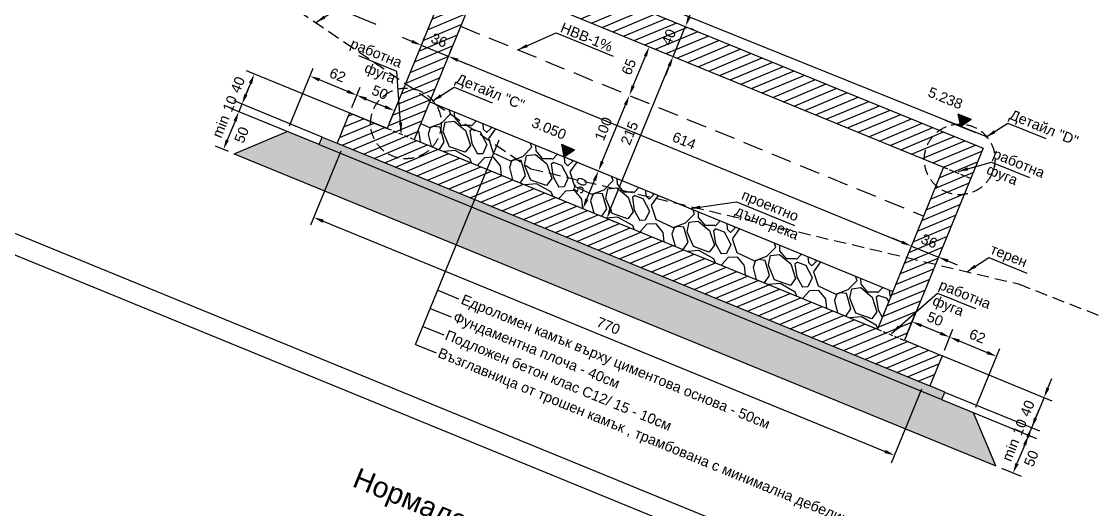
# Model space of a CAD drawing. Header units: centimetres. Extents: x 8495135 to 959133560, y 4530079 to 463453963.
# Drawn here: x 959128021 to 959129337, y 463416390 to 463416989 of the extents above; entities that cross this region are included whole.
import ezdxf
from ezdxf.enums import TextEntityAlignment as Align

# ---------------------------------------------------------------- set-up
doc = ezdxf.new("R2010")
doc.units = ezdxf.units.CM
doc.header["$LTSCALE"] = 0.1
for name, pattern in [('DASHED', [0.75, 0.5, -0.25]), ('HIDDEN', [9.525, 6.35, -3.175]), ('LK_HIDDEN', [7.5, 5, -2.5])]:
    doc.linetypes.add(name, pattern=pattern)
for name, color, linetype in [('br_dimension', 1, 'Continuous'), ('br_hatch', 9, 'Continuous'), ('br_hatch_dark', 8, 'Continuous'), ('br_view_yellow', 2, 'Continuous'), ('Kustendilska voda', 12, 'Continuous')]:
    doc.layers.add(name, color=color, linetype=linetype)
doc.layers.add('br_text', color=2, linetype='Continuous', lineweight=35)
doc.styles.add('1-10 cm', font='arial.ttf', dxfattribs={"height": 2.5})
doc.styles.add('br 1-50 cm', font='arial.ttf', dxfattribs={"height": 12.5})
doc.styles.add('MM 1 to 100', font='arial.ttf', dxfattribs={"height": 25})
doc.styles.add('MM 1 to 150', font='arial.ttf', dxfattribs={"height": 37.5})
doc.styles.add('MM_ARIAL', font='arial.ttf')
doc.dimstyles.new('MM DIM 1 to 50', dxfattribs={"dimscale": 5, "dimtxt": 2.5, "dimasz": 2.5, "dimexe": 2.1, "dimexo": 1.5, "dimgap": 1.5, "dimtad": 1, "dimdec": 0, "dimdsep": 46, "dimtxsty": 'MM_ARIAL', "dimcen": 3, "dimclrd": 1, "dimclre": 1, "dimclrt": 7, "dimaunit": 2, "dimadec": 1, "dimazin": 0, "dimtp": 100, "dimtm": 3, "dimtfac": 1, "dimtdec": 0, "dimtix": 1, "dimtmove": 2, "dimatfit": 3, "dimfxl": 0, "dimtolj": 1, "dimtzin": 0, "dimarcsym": 0})

# ---------------------------------------------------------------- blocks, each defined once
blk = doc.blocks.new('*D1004')
at = {"layer": 'br_hatch', "color": 1, "lineweight": -2, "transparency": 16777216}
for p, q in [((959128725.4, 463416807.1), (959128738.5, 463416801.7)), ((959128714.6, 463416771), (959128724, 463416794.1)), ((959128706.4, 463416760.8), (959128719.6, 463416755.4))]:
    blk.add_line(p, q, dxfattribs=at)
at = {"layer": 'br_hatch', "color": 1, "transparency": 16777216}
for points in [[(959128722.1, 463416794.9), (959128726, 463416793.3), (959128728.8, 463416805.7)], [(959128712.6, 463416771.8), (959128716.5, 463416770.2), (959128709.8, 463416759.4)]]:
    blk.add_solid(points, dxfattribs=at)
at = {"layer": 'br_hatch', "color": 7, "transparency": 16777216, "insert": (959128706.5, 463416787.8), "char_height": 12.5, "attachment_point": 5, "rotation": 67.7335, "style": 'MM_ARIAL'}
blk.add_mtext('\\A1;50', dxfattribs=at)
blk = doc.blocks.new('*D1005')
at = {"layer": 'br_hatch', "color": 1, "lineweight": -2, "transparency": 16777216}
for p, q in [((959128773.6, 463416895.4), (959128776.4, 463416894.2)), ((959128733.5, 463416817.2), (959128761.9, 463416886.6)), ((959128725.4, 463416807.1), (959128738.5, 463416801.7))]:
    blk.add_line(p, q, dxfattribs=at)
at = {"layer": 'br_hatch', "color": 1, "transparency": 16777216}
for points in [[(959128760, 463416887.4), (959128763.9, 463416885.9), (959128766.7, 463416898.2)], [(959128731.6, 463416818), (959128735.4, 463416816.4), (959128728.8, 463416805.7)]]:
    blk.add_solid(points, dxfattribs=at)
at = {"layer": 'br_hatch', "color": 7, "transparency": 16777216, "insert": (959128734.9, 463416857.2), "char_height": 12.5, "attachment_point": 5, "rotation": 67.7335, "style": 'MM_ARIAL'}
blk.add_mtext('\\A1;100', dxfattribs=at)
blk = doc.blocks.new('*D1006')
at = {"layer": 'br_hatch', "color": 1, "lineweight": -2, "transparency": 16777216}
for p, q in [((959128771.4, 463416909.8), (959128786.4, 463416946.4)), ((959128798.1, 463416955.1), (959128800.9, 463416954)), ((959128773.6, 463416895.4), (959128776.4, 463416894.2))]:
    blk.add_line(p, q, dxfattribs=at)
at = {"layer": 'br_hatch', "color": 1, "transparency": 16777216}
for points in [[(959128784.5, 463416947.2), (959128788.3, 463416945.6), (959128791.1, 463416958)], [(959128769.5, 463416910.6), (959128773.3, 463416909), (959128766.7, 463416898.2)]]:
    blk.add_solid(points, dxfattribs=at)
at = {"layer": 'br_hatch', "color": 7, "transparency": 16777216, "insert": (959128766.1, 463416933.3), "char_height": 12.5, "attachment_point": 5, "rotation": 67.7335, "style": 'MM_ARIAL'}
blk.add_mtext('\\A1;65', dxfattribs=at)
blk = doc.blocks.new('*D1007')
at = {"layer": 'br_hatch', "color": 1, "lineweight": -2, "transparency": 16777216}
for p, q in [((959128743.8, 463416759), (959128815.7, 463416934.4)), ((959128826.5, 463416943.5), (959128830.1, 463416942)), ((959128745.2, 463416744.9), (959128748.8, 463416743.4))]:
    blk.add_line(p, q, dxfattribs=at)
at = {"layer": 'br_hatch', "color": 1, "transparency": 16777216}
for points in [[(959128813.7, 463416935.2), (959128817.6, 463416933.6), (959128820.4, 463416946)], [(959128741.9, 463416759.8), (959128745.8, 463416758.2), (959128739.1, 463416747.4)]]:
    blk.add_solid(points, dxfattribs=at)
at = {"layer": 'br_hatch', "color": 7, "transparency": 16777216, "insert": (959128766.9, 463416852), "char_height": 12.5, "attachment_point": 5, "rotation": 67.7335, "style": 'MM_ARIAL'}
blk.add_mtext('\\A1;215', dxfattribs=at)
blk = doc.blocks.new('*D1008')
at = {"layer": 'br_hatch', "color": 1, "lineweight": -2, "transparency": 16777216}
for p, q in [((959128840.3, 463416994.6), (959128845, 463417006.1)), ((959128820.4, 463416946), (959128835.6, 463416983)), ((959128842.5, 463416980.2), (959128845.3, 463416979)), ((959128815.7, 463416934.4), (959128810.9, 463416922.8)), ((959128826.5, 463416943.5), (959128830.1, 463416942))]:
    blk.add_line(p, q, dxfattribs=at)
at = {"layer": 'br_hatch', "color": 1, "transparency": 16777216}
for points in [[(959128838.4, 463416995.4), (959128842.2, 463416993.8), (959128835.6, 463416983)], [(959128813.7, 463416935.2), (959128817.6, 463416933.6), (959128820.4, 463416946)]]:
    blk.add_solid(points, dxfattribs=at)
at = {"layer": 'br_hatch', "color": 7, "transparency": 16777216, "insert": (959128815.1, 463416969.7), "char_height": 12.5, "attachment_point": 5, "rotation": 67.7335, "style": 'MM_ARIAL'}
blk.add_mtext('\\A1;40', dxfattribs=at)
blk = doc.blocks.new('*D1009')
at = {"layer": 'br_hatch', "color": 1, "lineweight": -2, "transparency": 16777216}
for p, q in [((959128499.9, 463416964.5), (959128488.3, 463416969.2)), ((959128511.5, 463416959.8), (959128544.6, 463416946.2)), ((959128513.7, 463416965.2), (959128515.4, 463416969.5)), ((959128546.8, 463416951.7), (959128548.6, 463416955.9)), ((959128556.2, 463416941.5), (959128567.7, 463416936.7))]:
    blk.add_line(p, q, dxfattribs=at)
at = {"layer": 'br_hatch', "color": 1, "transparency": 16777216}
for points in [[(959128500.7, 463416966.4), (959128499.1, 463416962.6), (959128511.5, 463416959.8)], [(959128557, 463416943.4), (959128555.4, 463416939.5), (959128544.6, 463416946.2)]]:
    blk.add_solid(points, dxfattribs=at)
at = {"layer": 'br_hatch', "color": 7, "transparency": 16777216, "insert": (959128533.3, 463416965.8), "char_height": 12.5, "attachment_point": 5, "rotation": 337.7335, "style": 'MM_ARIAL'}
blk.add_mtext('\\A1;36', dxfattribs=at)
blk = doc.blocks.new('*D1010')
at = {"layer": 'br_hatch', "color": 1, "lineweight": -2, "transparency": 16777216}
for p, q in [((959128546.8, 463416951.7), (959128548.6, 463416955.9)), ((959128556.2, 463416941.5), (959129101.2, 463416718.3)), ((959129115.6, 463416720.5), (959129116.8, 463416723.3))]:
    blk.add_line(p, q, dxfattribs=at)
at = {"layer": 'br_hatch', "color": 1, "transparency": 16777216}
for points in [[(959128557, 463416943.4), (959128555.4, 463416939.5), (959128544.6, 463416946.2)], [(959129102, 463416720.2), (959129100.4, 463416716.4), (959129112.8, 463416713.5)]]:
    blk.add_solid(points, dxfattribs=at)
at = {"layer": 'br_hatch', "color": 7, "transparency": 16777216, "insert": (959128834, 463416842.7), "char_height": 12.5, "attachment_point": 5, "rotation": 337.7335, "style": 'MM_ARIAL'}
blk.add_mtext('\\A1;614', dxfattribs=at)
blk = doc.blocks.new('*D1011')
at = {"layer": 'br_hatch', "color": 1, "lineweight": -2, "transparency": 16777216}
for p, q in [((959129101.2, 463416718.3), (959129089.7, 463416723)), ((959129115.6, 463416720.5), (959129116.8, 463416723.3)), ((959129112.8, 463416713.5), (959129146, 463416700)), ((959129157.5, 463416695.2), (959129169.1, 463416690.5)), ((959129143.1, 463416693), (959129142, 463416690.3))]:
    blk.add_line(p, q, dxfattribs=at)
at = {"layer": 'br_hatch', "color": 1, "transparency": 16777216}
for points in [[(959129102, 463416720.2), (959129100.4, 463416716.4), (959129112.8, 463416713.5)], [(959129158.3, 463416697.2), (959129156.7, 463416693.3), (959129146, 463416700)]]:
    blk.add_solid(points, dxfattribs=at)
at = {"layer": 'br_hatch', "color": 7, "transparency": 16777216, "insert": (959129134.6, 463416719.6), "char_height": 12.5, "attachment_point": 5, "rotation": 337.7335, "style": 'MM_ARIAL'}
blk.add_mtext('\\A1;36', dxfattribs=at)
blk = doc.blocks.new('*D1012')
at = {"layer": 'br_hatch', "color": 1, "lineweight": -2, "transparency": 16777216}
for p, q in [((959128426.3, 463416883.6), (959128436.3, 463416908.2)), ((959128443.9, 463416893.7), (959128467.1, 463416884.3)), ((959128472.5, 463416864.7), (959128482.6, 463416889.3))]:
    blk.add_line(p, q, dxfattribs=at)
at = {"layer": 'br_hatch', "color": 1, "transparency": 16777216}
for points in [[(959128444.7, 463416895.7), (959128443.1, 463416891.8), (959128432.3, 463416898.5)], [(959128467.8, 463416886.2), (959128466.3, 463416882.3), (959128478.6, 463416879.5)]]:
    blk.add_solid(points, dxfattribs=at)
at = {"layer": 'br_hatch', "color": 7, "transparency": 16777216, "insert": (959128460.7, 463416901.9), "char_height": 12.5, "attachment_point": 5, "rotation": 337.7335, "style": 'MM_ARIAL'}
blk.add_mtext('\\A1;50', dxfattribs=at)
blk = doc.blocks.new('*D1013')
at = {"layer": 'br_hatch', "color": 1, "lineweight": -2, "transparency": 16777216}
for p, q in [((959129107, 463416604.9), (959129117.5, 463416630.5)), ((959129148.2, 463416606.5), (959129125.1, 463416616)), ((959129153.3, 463416585.9), (959129163.8, 463416611.5))]:
    blk.add_line(p, q, dxfattribs=at)
at = {"layer": 'br_hatch', "color": 1, "transparency": 16777216}
for points in [[(959129125.9, 463416617.9), (959129124.3, 463416614.1), (959129113.5, 463416620.7)], [(959129149, 463416608.5), (959129147.4, 463416604.6), (959129159.8, 463416601.8)]]:
    blk.add_solid(points, dxfattribs=at)
at = {"layer": 'br_hatch', "color": 7, "transparency": 16777216, "insert": (959129141.9, 463416624.1), "char_height": 12.5, "attachment_point": 5, "rotation": 337.7335, "style": 'MM_ARIAL'}
blk.add_mtext('\\A1;50', dxfattribs=at)
blk = doc.blocks.new('*U226')
at = {"ltscale": 0.5}
blk.add_hatch(color=256, dxfattribs=at).paths.add_polyline_path([(-26.2, 39), (0, 0), (26.2, 39)])
for p, q in [((-60, 0), (0, 0)), ((-26.2, 39), (26.2, 39)), ((-26.2, 39), (0, 0)), ((0, 0), (26.2, 39)), ((0, 0), (60, 0))]:
    blk.add_line(p, q, dxfattribs=at)
at = {"color": 7, "ltscale": 0.5, "style": '1-10 cm'}
blk.add_attdef('1', text='', height=37.5, dxfattribs=at).set_placement((-90.4, 56.7), align=Align.CENTER)
blk = doc.blocks.new('*D1074')
at = {"layer": 'br_dimension', "color": 1, "lineweight": -2, "transparency": 16777216}
for p, q in [((959128470, 463416857.6), (959128296.9, 463416928.5)), ((959128301.9, 463416912.9), (959128296.2, 463416899.1)), ((959128390, 463416847.1), (959128281.7, 463416891.5))]:
    blk.add_line(p, q, dxfattribs=at)
at = {"layer": 'br_dimension', "color": 1, "transparency": 16777216}
for points in [[(959128299.9, 463416913.7), (959128303.8, 463416912.1), (959128306.6, 463416924.5)], [(959128294.2, 463416899.8), (959128298.1, 463416898.3), (959128291.4, 463416887.5)]]:
    blk.add_solid(points, dxfattribs=at)
at = {"layer": 'br_dimension', "color": 7, "transparency": 16777216, "insert": (959128286.2, 463416911.3), "char_height": 12.5, "attachment_point": 5, "rotation": 67.7335, "style": 'MM_ARIAL'}
blk.add_mtext('\\A1;40', dxfattribs=at)
blk = doc.blocks.new('*D1075')
at = {"layer": 'br_hatch', "color": 1, "lineweight": -2, "transparency": 16777216}
for p, q in [((959128412.6, 463416829.8), (959128375.5, 463416739)), ((959128391, 463416744), (959129080.5, 463416461.7)), ((959129125.2, 463416538), (959129088.1, 463416447.2))]:
    blk.add_line(p, q, dxfattribs=at)
at = {"layer": 'br_hatch', "color": 1, "transparency": 16777216}
for points in [[(959128391.8, 463416745.9), (959128390.2, 463416742), (959128379.5, 463416748.7)], [(959129081.3, 463416463.6), (959129079.7, 463416459.7), (959129092, 463416456.9)]]:
    blk.add_solid(points, dxfattribs=at)
at = {"layer": 'br_hatch', "color": 7, "transparency": 16777216, "insert": (959128741, 463416615.7), "char_height": 12.5, "attachment_point": 5, "rotation": 337.7335, "style": 'MM_ARIAL'}
blk.add_mtext('\\A1;770', dxfattribs=at)
blk = doc.blocks.new('*D1076')
at = {"layer": 'br_hatch', "color": 1, "lineweight": -2, "transparency": 16777216}
for p, q in [((959129150.2, 463416579.1), (959129285.2, 463416523.8)), ((959129280.2, 463416539.4), (959129285, 463416550.9)), ((959129153.5, 463416534.5), (959129270.1, 463416486.8)), ((959129275.5, 463416527.8), (959129260.3, 463416490.8)), ((959129255.6, 463416479.2), (959129250.9, 463416467.6))]:
    blk.add_line(p, q, dxfattribs=at)
at = {"layer": 'br_hatch', "color": 1, "transparency": 16777216}
for points in [[(959129278.3, 463416540.1), (959129282.2, 463416538.6), (959129275.5, 463416527.8)], [(959129253.7, 463416480), (959129257.5, 463416478.4), (959129260.3, 463416490.8)]]:
    blk.add_solid(points, dxfattribs=at)
at = {"layer": 'br_hatch', "color": 7, "transparency": 16777216, "insert": (959129255.1, 463416514.5), "char_height": 12.5, "attachment_point": 5, "rotation": 67.7335, "style": 'MM_ARIAL'}
blk.add_mtext('\\A1;40', dxfattribs=at)
blk = doc.blocks.new('*D1077')
at = {"layer": 'br_hatch', "color": 1, "lineweight": -2, "transparency": 16777216}
for p, q in [((959128296.2, 463416899.1), (959128300.9, 463416910.6)), ((959128390, 463416847.1), (959128281.7, 463416891.5)), ((959128386.2, 463416837.9), (959128277.9, 463416882.2)), ((959128291.4, 463416887.5), (959128287.6, 463416878.2)), ((959128282.9, 463416866.7), (959128278.2, 463416855.1))]:
    blk.add_line(p, q, dxfattribs=at)
at = {"layer": 'br_hatch', "color": 1, "transparency": 16777216}
for points in [[(959128294.2, 463416899.8), (959128298.1, 463416898.3), (959128291.4, 463416887.5)], [(959128281, 463416867.5), (959128284.8, 463416865.9), (959128287.6, 463416878.2)]]:
    blk.add_solid(points, dxfattribs=at)
at = {"layer": 'br_hatch', "color": 7, "transparency": 16777216, "insert": (959128276.7, 463416888.1), "char_height": 12.5, "attachment_point": 5, "rotation": 67.7335, "style": 'MM_ARIAL'}
blk.add_mtext('\\A1;10', dxfattribs=at)
blk = doc.blocks.new('*D1078')
at = {"layer": 'br_hatch', "color": 1, "lineweight": -2, "transparency": 16777216}
for p, q in [((959129149.7, 463416525.3), (959129266.3, 463416477.5)), ((959129153.5, 463416534.5), (959129270.1, 463416486.8)), ((959129265.1, 463416502.3), (959129269.8, 463416513.9)), ((959129260.3, 463416490.8), (959129256.6, 463416481.5)), ((959129251.8, 463416469.9), (959129247.1, 463416458.4))]:
    blk.add_line(p, q, dxfattribs=at)
at = {"layer": 'br_hatch', "color": 1, "transparency": 16777216}
for points in [[(959129263.1, 463416503.1), (959129267, 463416501.5), (959129260.3, 463416490.8)], [(959129249.9, 463416470.7), (959129253.7, 463416469.2), (959129256.6, 463416481.5)]]:
    blk.add_solid(points, dxfattribs=at)
at = {"layer": 'br_hatch', "color": 7, "transparency": 16777216, "insert": (959129245.6, 463416491.4), "char_height": 12.5, "attachment_point": 5, "rotation": 67.7335, "style": 'MM_ARIAL'}
blk.add_mtext('\\A1;10', dxfattribs=at)
blk = doc.blocks.new('*D1079')
at = {"layer": 'br_dimension', "color": 1, "lineweight": -2, "transparency": 16777216}
for p, q in [((959129149.7, 463416525.3), (959129266.3, 463416477.5)), ((959129251.8, 463416469.9), (959129242.3, 463416446.8)), ((959129223.3, 463416441.1), (959129247.3, 463416431.3))]:
    blk.add_line(p, q, dxfattribs=at)
at = {"layer": 'br_dimension', "color": 1, "transparency": 16777216}
for points in [[(959129249.9, 463416470.7), (959129253.7, 463416469.2), (959129256.6, 463416481.5)], [(959129240.4, 463416447.6), (959129244.3, 463416446), (959129237.6, 463416435.2)]]:
    blk.add_solid(points, dxfattribs=at)
at = {"layer": 'br_dimension', "color": 7, "transparency": 16777216, "char_height": 12.5, "attachment_point": 5, "rotation": 67.7335, "style": 'MM_ARIAL'}
for s, insert in [('\\A1;min', (959129234.4, 463416463.6)), ('\\A1;50', (959129259.9, 463416453.1))]:
    blk.add_mtext(s, dxfattribs=dict(at, insert=insert))
blk = doc.blocks.new('*D1080')
at = {"layer": 'br_dimension', "color": 1, "lineweight": -2, "transparency": 16777216}
for p, q in [((959128386.2, 463416837.9), (959128277.9, 463416882.2)), ((959128282.9, 463416866.7), (959128273.4, 463416843.5)), ((959128274.8, 463416829.5), (959128259, 463416835.9))]:
    blk.add_line(p, q, dxfattribs=at)
at = {"layer": 'br_dimension', "color": 1, "transparency": 16777216}
for points in [[(959128281, 463416867.5), (959128284.8, 463416865.9), (959128287.6, 463416878.2)], [(959128271.5, 463416844.3), (959128275.4, 463416842.7), (959128268.7, 463416832)]]:
    blk.add_solid(points, dxfattribs=at)
at = {"layer": 'br_dimension', "color": 7, "transparency": 16777216, "char_height": 12.5, "attachment_point": 5, "rotation": 67.7335, "style": 'MM_ARIAL'}
for s, insert in [('\\A1;min', (959128265.4, 463416860.3)), ('\\A1;50', (959128291, 463416849.8))]:
    blk.add_mtext(s, dxfattribs=dict(at, insert=insert))
blk = doc.blocks.new('*D1081')
at = {"layer": 'br_dimension', "color": 1, "lineweight": -2, "transparency": 16777216}
for p, q in [((959128349.8, 463416860.9), (959128378.8, 463416931.8)), ((959128420.8, 463416903.2), (959128386.4, 463416917.3)), ((959128426.3, 463416883.6), (959128436.3, 463416908.2))]:
    blk.add_line(p, q, dxfattribs=at)
at = {"layer": 'br_dimension', "color": 1, "transparency": 16777216}
for points in [[(959128387.1, 463416919.2), (959128385.6, 463416915.4), (959128374.8, 463416922)], [(959128421.6, 463416905.1), (959128420, 463416901.3), (959128432.3, 463416898.5)]]:
    blk.add_solid(points, dxfattribs=at)
at = {"layer": 'br_dimension', "color": 7, "transparency": 16777216, "insert": (959128408.8, 463416923.1), "char_height": 12.5, "attachment_point": 5, "rotation": 337.7335, "style": 'MM_ARIAL'}
blk.add_mtext('\\A1;62', dxfattribs=at)
blk = doc.blocks.new('*D1082')
at = {"layer": 'br_dimension', "color": 1, "lineweight": -2, "transparency": 16777216}
for p, q in [((959129153.3, 463416585.9), (959129163.8, 463416611.5)), ((959129171.3, 463416597.1), (959129205.8, 463416583)), ((959129191.9, 463416516.1), (959129221.3, 463416587.9))]:
    blk.add_line(p, q, dxfattribs=at)
at = {"layer": 'br_dimension', "color": 1, "transparency": 16777216}
for points in [[(959129172.1, 463416599), (959129170.6, 463416595.1), (959129159.8, 463416601.8)], [(959129206.6, 463416584.9), (959129205, 463416581), (959129217.3, 463416578.2)]]:
    blk.add_solid(points, dxfattribs=at)
at = {"layer": 'br_dimension', "color": 7, "transparency": 16777216, "insert": (959129193.8, 463416602.9), "char_height": 12.5, "attachment_point": 5, "rotation": 337.7335, "style": 'MM_ARIAL'}
blk.add_mtext('\\A1;62', dxfattribs=at)

msp = doc.modelspace()

# ---------------------------------------------------------------- hatches: boundary and pattern name
at = {"layer": 'br_hatch'}
h = msp.add_hatch(dxfattribs=at)
h.set_pattern_fill('_USER', color=256, scale=10, angle=-315, style=0, pattern_type=0)
h.set_pattern_definition([(22.73354268, (968712790.12, 464384355.865), (-3.864460579, 9.223120103), [])])
h.paths.add_polyline_path([(959129152.33, 463416810.07), (959129185.47, 463416796.5), (959129200.63, 463416833.52), (959128566.15, 463417093.31), (959128550.99, 463417056.29), (959128584.14, 463417042.72)])
h.paths.add_polyline_path([(959128584.14, 463417042.72), (959128550.99, 463417056.29), (959128469.69, 463416857.72), (959128502.83, 463416844.15)])
h.paths.add_polyline_path([(959129135.28, 463416541.97), (959129150.44, 463416578.99), (959129104.17, 463416597.93), (959129071.03, 463416611.5), (959128502.83, 463416844.15), (959128469.69, 463416857.72), (959128423.42, 463416876.67), (959128408.26, 463416839.65)])
h.paths.add_polyline_path([(959129071.03, 463416611.5), (959129104.17, 463416597.93), (959129185.47, 463416796.5), (959129152.33, 463416810.07)])
h = msp.add_hatch(dxfattribs=at)
h.set_pattern_fill('GRAVEL', color=256, scale=3, angle=112.73354, style=0)
h.set_pattern_definition([(340.746330185, (949451276.5714, 462489784.1764), (868.0990935373, -297.216695022), [10.2516432, -1014.9145092]), (297.703283685, (949451286.2497, 462489780.796), (-423.6464543981, 813.914910587), [17.5921416, -1741.6214668]), (245.243989785, (949451294.428, 462489765.2204), (478.6100305073, 1026.7208377635), [12.4044456, -1228.0416838]), (20.007231685, (949451323.4826, 462489745.173), (-1435.0506933513, -518.6636169154), [16.0201356, -1585.9931228]), (45.567196865, (949451338.536, 462489750.654), (-696.1261541236, -704.7671512954), [15.709011, -1555.19423236]), (110.007231685, (949451349.5334, 462489761.8714), (518.6636169154, -1435.0506933513), [16.0201356, -1585.9931228]), (150.427783155, (949451344.0523, 462489776.9247), (1085.6152168403, -619.17038120744), [21.1858098, -2097.3934594]), (184.988871055, (949451325.6263, 462489787.3804), (-1752.2941813538, -155.8769450355), [20.0015856, -1980.15769806]), (234.163108305, (949451305.7004, 462489785.641), (-678.0647604125, -945.0548664955), [16.07439, -1591.36637096]), (287.969900985, (949451296.289, 462489772.6097), (-253.638910427, 802.529116679), [18.3513984, -899.2181085]), (335.130980485, (949451301.951, 462489755.1535), (1126.4482023946, -519.44301643394), [23.7323376, -2349.50317537]), (251.547617515, (949451295.033, 462489815.045), (-215.5507238645, -668.6443639494), [8.1001362, -801.91697473]), (284.202777085, (949451292.469, 462489807.361), (-242.2531147638, 972.5366565778), [15.4104594, -1525.6391699]), (337.7335427, (949451296.25, 462489792.42), (70.28017518, 29.4471896), [10.7762802, -96.98679325]), (315.9321332, (949451289.878, 462489783.968), (-287.79629841, 292.506496716), [5.8032396, -574.51867107]), (44.53495217, (949451294.047, 462489779.932), (-181.39333593, -158.621744034), [8.2069686, -402.1425897]), (143.69729921, (949451299.897, 462489785.688), (-228.9019192, 151.946146336), [13.3295898, -430.9889446]), (274.29859386, (949451289.155, 462489793.58), (11.38579595, 170.00753998), [9.6386142, -231.3269435]), (129.12308302, (949451311.1267, 462489739.1696), (-505.3124216777, 614.4601830048), [13.50264, -1336.7648002]), (183.079718625, (949451302.6066, 462489749.645), (890.8706854781, 42.798384971), [11.3279682, -1121.46647035]), (45.9321332, (949451275.099, 462489787.69), (-292.506496716, -287.796298411), [11.606403, -568.71550767]), (96.344002355, (949451283.1715, 462489796.03), (83.6313706276, -791.1433206739), [13.50264, -1336.7648002]), (92.17749746, (949451354.7, 462489757.427), (6.675597694, -410.295255146), [13.021056, -638.0320294]), (47.508683285, (949451354.2056, 462489770.4386), (-625.8459785986, -675.3199619972), [10.9101636, -1080.1078014]), (179.53495217, (949451345.085, 462489817.84), (-410.295255146, -6.67559772), [11.606403, -568.71550767]), (130.087567325, (949451333.4787, 462489817.9346), (663.9341657508, -795.853518902), [12.7734822, -1264.5712794]), (182.17749746, (949451359.514, 462489783.403), (410.295255146, 6.675597691), [6.510528, -644.5425574]), (214.04347516, (949451346.852, 462489813.624), (-251.673511124, -188.068933634), [3.885438, -384.65984894]), (278.69729922, (949451343.632, 462489811.448), (-18.061393653, 240.287715165), [15.709011, -298.4716377]), (298.742548645, (949451346.0075, 462489795.92), (-364.7520713444, 673.3545622106), [14.55801, -1441.2409459]), (56.42361021, (949451306.223, 462489788.338), (-111.113160747, -129.174554417), [10.9897164, -263.7532908]), (105.890769275, (949451312.3005, 462489797.4944), (-360.0418731096, 1253.657357338), [19.1867028, -1899.48027195]), (173.678938585, (949451307.047, 462489815.948), (609.7499847384, -74.990373459), [7.8452472, -776.68176954]), (202.7335427, (949451299.25, 462489816.81), (-40.8329856, -99.7273648), [4.572, -71.628]), (232.989979845, (949451344.488, 462489793.631), (374.1724678737, 487.2510279982), [10.5860088, -1048.0182232]), (160.746330185, (949451338.116, 462489785.178), (-868.0990935362, 297.216695025), [20.5032864, -1004.662866]), (112.7335427, (949451318.76, 462489791.94), (-99.7273648, 40.8329856), [19.812, -56.388]), (78.038389185, (949451311.103, 462489810.2116), (197.4893296728, 908.9320792366), [12.0482868, -1192.7795017]), (6.78814678, (949451313.6, 462489821.998), (310.567890349, 47.508583271), [11.0948724, -543.64950116]), (320.379518045, (949451324.617, 462489823.3097), (1262.298354407, -1040.8514324635), [18.064353, -1788.3739327]), (288.159621425, (949451338.532, 462489811.79), (312.5332897782, -943.0894670074), [19.1108838, -1891.9753937])])
h.paths.add_polyline_path([(959128521.78, 463416890.42), (959128502.83, 463416844.15), (959129071.03, 463416611.5), (959129089.97, 463416657.78)])
h = msp.add_hatch(dxfattribs=at)
h.set_pattern_fill('GRAVEL', color=256, scale=2.4, angle=112.73354, style=0)
h.set_pattern_definition([(318.47987287, (968709681.557, 464386483.305), (552.5973792372, -483.1912338403), [8.20131456, -811.93160735]), (275.43682637, (968709687.6974, 464386477.8686), (-66.9213927342, 730.998740898), [14.07371328, -1393.29717344]), (222.97753247, (968709689.031, 464386463.858), (665.5682054387, 615.046207621), [9.92355648, -982.43334706]), (357.74077437, (968709704.464, 464386440.2088), (-1219.6564386636, 51.0189496782), [12.81610848, -1268.7944982]), (23.30073955, (968709717.2703, 464386439.7036), (-729.0109362407, -310.753286775), [12.5672088, -1244.1553859]), (87.74077437, (968709728.8125, 464386444.6746), (-51.0189496782, -1219.6564386636), [12.81610848, -1268.7944982]), (128.16132584, (968709729.3178, 464386457.4808), (616.0401098929, -787.4841543822), [16.94864784, -1677.91476754]), (162.72241374, (968709718.8456, 464386470.807), (-1344.5540948225, 415.7728934118), [16.00126848, -1584.12615845]), (211.89665099, (968709703.5663, 464386475.5595), (-788.4780568567, -494.1241611736), [12.859512, -1273.09309677]), (265.70344367, (968709692.6485, 464386468.7646), (55.4915108253, 671.0346693177), [14.68111872, -719.3744868]), (312.86452317, (968709691.5487, 464386454.1248), (676.50113300327, -726.02922878166), [18.98587008, -1879.6025403]), (229.2811602, (968709704.582, 464386500.562), (-362.269187571, -429.6875280207), [6.48010896, -641.5335798]), (261.93631977, (968709700.3544, 464386495.6507), (115.4555824707, 793.4475693305), [12.32836752, -1220.51133593]), (315.46708537, (968709698.625, 464386483.444), (60.95797437, 0.49695124), [8.62102416, -77.5894346]), (293.66567588, (968709691.345, 464386479.1175), (-124.400704927, 303.7959693834), [4.64259168, -459.61493685]), (22.26849486, (968709693.208, 464386474.865), (-182.376971869, -62.448828107), [6.56557488, -321.71407176]), (121.4308419, (968709699.284, 464386477.353), (-123.406802459, 181.880020637), [10.66367184, -344.79115567]), (252.03213655, (968709693.724, 464386486.452), (59.964071883, 122.412899987), [7.71089136, -185.0615548]), (106.856625703, (968709693.4967, 464386439.5098), (-187.8434355247, 608.0888899908), [10.802112, -1069.41184014]), (160.81326131, (968709690.3643, 464386449.8478), (672.5255230418, -238.3654338565), [9.06237456, -897.17317628]), (23.66567588, (968709681.532, 464386486.353), (-303.7959693836, -124.400704927), [9.2851224, -454.97240613]), (74.07754504, (968709690.0363, 464386490.08), (-177.904410661, -611.0705974495), [10.802112, -1069.41184014]), (69.91104015, (968709731.2906, 464386439.818), (-119.4311925376, -305.783774339), [10.4168448, -510.4256235]), (25.24222597, (968709734.8686, 464386449.601), (-668.0529617123, -310.25633587), [8.72813088, -864.08624114]), (157.26849486, (968709742.485, 464386487.4595), (-305.7837743466, 119.4311925184), [9.2851224, -454.97240613]), (107.82111001, (968709733.921, 464386491.0474), (250.2922636702, -790.4658618478), [10.21878576, -1011.65702352]), (159.91104015, (968709742.7285, 464386457.59), (305.783774338, -119.4311925397), [5.2084224, -515.6340459]), (191.77701784, (968709742.515, 464386483.802), (-243.334946245, -62.945779336), [3.1083504, -307.72787915]), (256.4308419, (968709739.472, 464386483.168), (59.467120648, 183.370874355), [12.5672088, -238.77731014]), (276.47609133, (968709736.5234, 464386470.9512), (-65.9274868137, 609.0827924694), [11.646408, -1152.99275672]), (34.1571529, (968709704.77, 464386477.398), (-121.418997497, -61.951876862), [8.79177312, -211.00263263]), (83.62431196, (968709712.0458, 464386482.3344), (113.4677775907, 1037.2794668018), [15.34936224, -1519.58421756]), (151.41248127, (968709713.75, 464386497.589), (428.6936255602, -240.353238805), [6.27619776, -621.34541563]), (180.4670854, (968709708.24, 464386500.59), (-60.46102313, -61.4549256), [3.6576, -57.3024]), (210.72352253, (968709734.7046, 464386469.717), (424.7180156529, 247.3105561432), [8.46880704, -838.41457856]), (138.47987287, (968709727.4244, 464386465.3904), (-552.5973792355, 483.1912338423), [16.40262912, -803.7302928]), (90.4670854, (968709715.143, 464386476.263), (-61.4549256, 60.46102313), [15.8496, -45.1104]), (55.77193187, (968709715.014, 464386492.1125), (421.7363078576, 613.0584026295), [9.63862944, -954.22360138]), (344.52168947, (968709720.436, 464386500.082), (244.328848728, -58.970169403), [8.87589792, -434.91960093]), (298.11306073, (968709728.9898, 464386497.713), (619.02181721334, -1153.2320006893), [14.4514824, -1430.69914615]), (265.89316411, (968709735.7995, 464386484.9665), (-54.4976082378, -792.9506180692), [15.28870704, -1513.58031495])])
h.paths.add_polyline_path([(959129216.38, 463416443.93), (959129189.05, 463416509.15), (959129142.78, 463416528.09), (959128573.34, 463416761.25), (959128554.39, 463416714.98)])
h.paths.add_polyline_path([(959128393.18, 463416835.02), (959128346.91, 463416853.96), (959128281.69, 463416826.64), (959128554.39, 463416714.98), (959128573.34, 463416761.25)])
h = msp.add_hatch(color=256, dxfattribs=at)
h.dxf.hatch_style = 1
h.paths.add_polyline_path([(959128461.75, 463416817.75), (959128389.75, 463416847.23), (959128385.96, 463416837.97), (959129150, 463416525.14), (959129153.79, 463416534.39)])

# ---------------------------------------------------------------- linework, layer by layer
at = {"layer": 'br_dimension'}
for p, q in [((959129206.1, 463416846.87), (959128570.32, 463417103.49)), ((959128521.78, 463416890.42), (959129089.97, 463416657.78)), ((959128281.69, 463416826.64), (959128346.91, 463416853.96)), ((959128385.96, 463416837.97), (959128389.75, 463416847.23)), ((959128389.75, 463416847.23), (959128408.26, 463416839.65)), ((959128504.43, 463416592.96), (959128607.18, 463416843.89)), ((959128281.69, 463416826.64), (959129216.38, 463416443.93)), ((959128385.96, 463416837.97), (959129150, 463416525.14)), ((959129153.79, 463416534.39), (959129135.28, 463416541.97)), ((959129150, 463416525.14), (959129153.79, 463416534.39)), ((959129216.38, 463416443.93), (959129189.05, 463416509.15))]:
    msp.add_line(p, q, dxfattribs=at)
at = {"layer": 'br_dimension', "linetype": 'LK_HIDDEN', "ltscale": 10}
for p, q in [((959128469.69, 463416857.72), (959128502.83, 463416844.15)), ((959129152.33, 463416810.07), (959129185.47, 463416796.5)), ((959129071.03, 463416611.5), (959129104.17, 463416597.93))]:
    msp.add_line(p, q, dxfattribs=at)
at = {"layer": 'br_dimension', "ltscale": 0.5}
for p, q in [((959128531.57, 463416659.22), (959128557.03, 463416648.8)), ((959128522.52, 463416637.13), (959128547.98, 463416626.71)), ((959128513.48, 463416615.04), (959128538.94, 463416604.62)), ((959128504.43, 463416592.96), (959128529.89, 463416582.53))]:
    msp.add_line(p, q, dxfattribs=at)
at = {"layer": 'br_dimension', "linetype": 'HIDDEN', "ltscale": 20}
for centre in [(959128492.61, 463416863.91), (959129172.02, 463416819.81)]:
    msp.add_circle(centre, 43.35, dxfattribs=at)
at = {"layer": 'br_hatch'}
for points in [[(959128103.82, 463417537.74), (959131126.7, 463416300.03), (959130820.81, 463415552.66), (959127797.92, 463416790.37)], [(959127805.5, 463416813.89), (959130828.39, 463415576.19), (959130496.9, 463414766.58), (959127474.01, 463416004.29)]]:
    msp.add_lwpolyline(points, close=True, dxfattribs=at)
at = {"layer": 'br_hatch_dark', "linetype": 'DASHED', "ltscale": 300}
msp.add_lwpolyline([(959128118.36, 463417166.68), (959128645.89, 463416808.27), (959129244, 463416667.11), (959130924.85, 463416011.31)], dxfattribs=at)
at = {"layer": 'br_view_yellow'}
for p, q in [((959128566.15, 463417093.31), (959128469.69, 463416857.72)), ((959128566.15, 463417093.31), (959129200.63, 463416833.52)), ((959128584.14, 463417042.72), (959128502.83, 463416844.15)), ((959128584.14, 463417042.72), (959129152.33, 463416810.07)), ((959128423.42, 463416876.67), (959128408.26, 463416839.65)), ((959128423.42, 463416876.67), (959128469.69, 463416857.72)), ((959128408.26, 463416839.65), (959129135.28, 463416541.97)), ((959128502.83, 463416844.15), (959129071.03, 463416611.5)), ((959129200.63, 463416833.52), (959129104.17, 463416597.93)), ((959129152.33, 463416810.07), (959129071.03, 463416611.5)), ((959129104.17, 463416597.93), (959129150.44, 463416578.99)), ((959129150.44, 463416578.99), (959129135.28, 463416541.97))]:
    msp.add_line(p, q, dxfattribs=at)
at = {"layer": 'Kustendilska voda', "color": 1, "linetype": 'DASHED', "ltscale": 500}
msp.add_line((959128559.67, 463416982.96), (959129127.86, 463416750.32), dxfattribs=at)

# ---------------------------------------------------------------- block references
at = {"layer": 'br_dimension', "ltscale": 0.5, "xscale": 0.333333499729682, "yscale": 0.333333499729682, "zscale": 0.333333499729682, "rotation": 337.733573708224}
for p, values in [((959129172.9, 463416860.29), {'1': '5.238'}), ((959128686.53, 463416822.98), {'1': '3.050'})]:
    msp.add_blockref('*U226', p, dxfattribs=at).add_auto_attribs(values)

# ---------------------------------------------------------------- texts
at = {"layer": 'br_text', "ltscale": 0.5, "char_height": 12.5, "attachment_point": 4, "rotation": 337.73354, "style": 'br 1-50 cm'}
for s, width, insert in [('{\\fArial|b0|i0|c204|p34;Едроломен камък върху циментова основа - 50см}', 540.4966, (959128560.76, 463416647.28)), ('Фундаментна плоча - 40см', 416.5144, (959128550.93, 463416625.48)), ('\\A1;{\\fArial|b0|i0|c204|p34;Подложен бетон клас }C12/ 15 - 10{\\fArial|b0|i0|c204|p34;см}', 905.3772, (959128541.21, 463416603.62)), ('{\\fArial|b0|i0|c204|p34;Възглавница от} {\\fArial|b0|i0|c204|p34;трошен камък , трамбована с минимална дебелина 50см}', 792.7096, (959128532.29, 463416581.71))]:
    msp.add_mtext_dynamic_manual_height_columns(s, width=width, gutter_width=62.5, heights=[0], dxfattribs=dict(at, insert=insert))
at = {"layer": 'br_view_yellow', "rotation": 337.73354}
for s, insert, char_height, width, attachment_point, style in [('HBB-1%', (959128685.79, 463416988.16), 12.5, 89.8363, 1, 'MM 1 to 100'), ('работна \\Pфуга', (959128489.41, 463416943.45), 12.5, 89.8363, 3, 'MM 1 to 100'), ('Детайл "C"', (959128557.26, 463416925.46), 12.5, 89.8363, 1, 'MM 1 to 100'), ('Детайл "D"', (959129236.68, 463416881.36), 12.5, 89.8363, 1, 'MM 1 to 100'), ('работна \\Pфуга', (959129216.44, 463416833.52), 12.5, 89.8363, 1, 'MM 1 to 100'), ('проектно дъно река', (959128907.91, 463416782.92), 12.5, 89.8363, 1, 'MM 1 to 100'), ('терен', (959129213.08, 463416716.49), 12.5, 89.8363, 1, 'MM 1 to 100'), ('работна \\Pфуга', (959129150.23, 463416672.88), 12.5, 89.8363, 1, 'MM 1 to 100'), ('\\pi49.988;Нормален надлъжен разрез  \\P\\pi221.26;М 1:50', (959128388.66, 463416461.38), 25, 545.0307, 1, 'MM 1 to 150')]:
    msp.add_mtext(s, dxfattribs=dict(at, insert=insert, char_height=char_height, width=width, attachment_point=attachment_point, style=style))

# ---------------------------------------------------------------- dimensions: what is measured, and where the dimension line sits
at = {"layer": 'br_dimension'}
for base, p1, p2, angle, picture, middle in [((959128374.79, 463416922.05), (959128423.42, 463416876.67), (959128346.91, 463416853.96), 337.73354, '*D1081', (959128408.83, 463416923.11)), ((959128291.43, 463416887.48), (959128476.91, 463416854.76), (959128396.97, 463416844.27), 67.73354, '*D1074', (959128286.16, 463416911.25)), ((959129217.34, 463416578.23), (959129150.44, 463416578.99), (959129189.05, 463416509.15), 337.73354, '*D1082', (959129193.82, 463416602.86))]:
    dim = msp.add_linear_dim(base=base, p1=p1, p2=p2, angle=angle, dimstyle='MM DIM 1 to 50', dxfattribs=at)
    dim.commit()
    dim.dimension.update_dxf_attribs({"geometry": picture, "text_midpoint": middle})
for base, p1, p2, picture, middle in [((959128268.7, 463416831.96), (959128393.18, 463416835.02), (959128281.69, 463416826.64), '*D1080', (959128278.17, 463416855.09)), ((959129237.61, 463416435.24), (959129142.78, 463416528.09), (959129216.38, 463416443.93), '*D1079', (959129247.08, 463416458.38))]:
    dim = msp.add_linear_dim(base=base, p1=p1, p2=p2, angle=67.73354, text='min\\X<>', dimstyle='MM DIM 1 to 50', dxfattribs=at)
    dim.commit()
    dim.dimension.update_dxf_attribs({"geometry": picture, "text_midpoint": middle})
at = {"layer": 'br_hatch'}
for base, p1, p2, angle, picture, middle in [((959128835.57, 463416982.99), (959128819.57, 463416946.32), (959128835.57, 463416982.99), 67.73354, '*D1008', (959128815.14, 463416969.75)), ((959128544.61, 463416946.19), (959128510.86, 463416958.28), (959128544.01, 463416944.71), 337.73354, '*D1009', (959128533.3, 463416965.83)), ((959128791.14, 463416957.96), (959128766.67, 463416898.21), (959128791.14, 463416957.96), 67.73354, '*D1006', (959128766.06, 463416933.35)), ((959129112.81, 463416713.55), (959128544.01, 463416944.71), (959129112.81, 463416713.55), 337.73354, '*D1010', (959128833.97, 463416842.72)), ((959128820.41, 463416945.98), (959128738.27, 463416747.75), (959128819.57, 463416946.32), 67.73354, '*D1007', (959128766.91, 463416851.95)), ((959128287.64, 463416878.23), (959128396.97, 463416844.27), (959128393.18, 463416835.02), 67.73354, '*D1077', (959128276.69, 463416888.12)), ((959128478.62, 463416879.54), (959128423.42, 463416876.67), (959128469.69, 463416857.72), 337.73354, '*D1012', (959128460.74, 463416901.86)), ((959128766.67, 463416898.21), (959128718.42, 463416809.91), (959128766.67, 463416898.21), 67.73354, '*D1005', (959128734.88, 463416857.2)), ((959129092.04, 463416456.94), (959128415.48, 463416836.69), (959129128.06, 463416544.93), 337.73354, '*D1075', (959128741.01, 463416615.67)), ((959128728.78, 463416805.66), (959128699.47, 463416763.64), (959128718.42, 463416809.91), 67.73354, '*D1004', (959128706.46, 463416787.79)), ((959129145.95, 463416699.98), (959129112.81, 463416713.55), (959129145.95, 463416699.98), 337.73354, '*D1011', (959129134.64, 463416719.61)), ((959129113.51, 463416620.74), (959129150.44, 463416578.99), (959129104.17, 463416597.93), 337.73354, '*D1013', (959129141.9, 463416624.12)), ((959129260.34, 463416490.77), (959129143.22, 463416581.94), (959129146.57, 463416537.35), 67.73354, '*D1076', (959129255.07, 463416514.54)), ((959129256.55, 463416481.51), (959129146.57, 463416537.35), (959129142.78, 463416528.09), 67.73354, '*D1078', (959129245.6, 463416491.4))]:
    dim = msp.add_linear_dim(base=base, p1=p1, p2=p2, angle=angle, dimstyle='MM DIM 1 to 50', dxfattribs=at)
    dim.commit()
    dim.dimension.update_dxf_attribs({"geometry": picture, "text_midpoint": middle})

# ---------------------------------------------------------------- leaders
at = {"layer": 'br_dimension', "color": 1}
for points in [[(959128382.13, 463416987.47), (959128409.06, 463417004.89), (959128455.69, 463416985.79)], [(959128629.84, 463416954.23), (959128677.07, 463416974.89), (959128746.91, 463416946.29)], [(959128486.96, 463416852.64), (959128481.33, 463416927.49), (959128434.71, 463416946.58)], [(959128524.9, 463416891.01), (959128551.83, 463416908.42), (959128598.46, 463416889.33)], [(959129204.31, 463416846.9), (959129231.25, 463416864.32), (959129277.88, 463416845.22)], [(959129169.98, 463416804.84), (959129211.01, 463416816.48), (959129257.64, 463416797.39)], [(959128841.16, 463416759.36), (959128898.36, 463416767.6), (959128969.15, 463416738.61)], [(959129180.72, 463416682.04), (959129207.65, 463416699.45), (959129254.28, 463416680.36)], [(959129088.3, 463416606.43), (959129144.8, 463416655.84), (959129191.43, 463416636.75)]]:
    msp.add_leader(points, dimstyle='MM DIM 1 to 50', dxfattribs=at)

doc.saveas('drawing.dxf')
